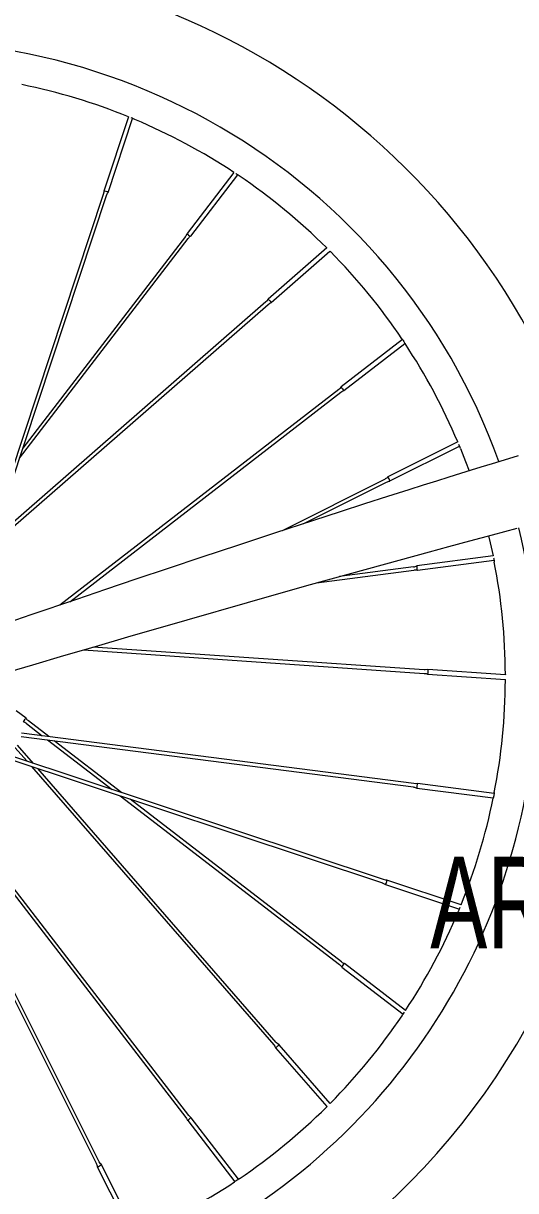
# Model space of a CAD drawing. Header units: millimetres. Extents: x -843 to 3947, y -76 to 3122.
# Drawn here: x -282 to -61, y 2170 to 2695 of the extents above; entities that cross this region are included whole.
import ezdxf

# ---------------------------------------------------------------- set-up
doc = ezdxf.new("R2010")
doc.units = ezdxf.units.MM
doc.layers.add('ZANO_R', color=7, linetype='Continuous', lineweight=0)
doc.styles.add('SLDTEXTSTYLE0', font='TXT', dxfattribs={"width": 0.7})

msp = doc.modelspace()

# ---------------------------------------------------------------- linework, layer by layer
at = {"layer": 'ZANO_R'}
for p, q in [((-234.78, 2652.71), (-245.83, 2619.39)), ((-243.9, 2618.75), (-232.88, 2651.98)), ((-187.32, 2627.74), (-208.37, 2600.37)), ((-206.76, 2599.14), (-185.61, 2626.64)), ((-246.09, 2617.81), (-301.82, 2449.8)), ((-300.38, 2449.32), (-244.64, 2617.33)), ((-283.74, 2499.48), (-207.92, 2598.05)), ((-209.13, 2598.98), (-282.28, 2503.87)), ((-145.59, 2593.84), (-171.94, 2570.88)), ((-170.6, 2569.35), (-144.14, 2592.41)), ((-172.96, 2569.65), (-296.04, 2462.4)), ((-296.98, 2459.55), (-171.96, 2568.5)), ((-111.54, 2552.66), (-139.08, 2531.4)), ((-137.84, 2529.79), (-110.41, 2550.96)), ((-140.17, 2530.24), (-265.61, 2433.42)), ((-261.16, 2434.93), (-139.24, 2529.03)), ((-86.69, 2506.73), (-118.07, 2490.98)), ((-117.16, 2489.16), (-85.87, 2504.86)), ((-119.37, 2490.04), (-165.64, 2466.82)), ((-155.91, 2470), (-118.69, 2488.68)), ((-70.79, 2455.51), (-105.03, 2451.05)), ((-150.24, 2443.35), (-106.36, 2449.08)), ((-106.55, 2450.59), (-139.86, 2446.25)), ((-104.77, 2449.03), (-70.36, 2453.52)), ((-254.98, 2413.28), (-101.82, 2402.76)), ((-101.72, 2404.28), (-250.75, 2414.52)), ((-100.26, 2402.4), (-65.25, 2399.99)), ((-65.25, 2402.03), (-100.12, 2404.43)), ((-280.81, 2382.57), (-285.25, 2385.99)), ((-270.55, 2374.36), (-279.72, 2381.41)), ((-106.4, 2353.23), (-282.8, 2375.94)), ((-280.65, 2380.21), (-273.55, 2374.75)), ((-277.49, 2362.31), (-284.64, 2370.51)), ((-282.99, 2374.43), (-106.59, 2351.72)), ((-271.15, 2372.9), (-242.12, 2350.57)), ((-237.72, 2349.11), (-268.15, 2372.52)), ((-120.11, 2310.1), (-288.12, 2365.83)), ((-285.79, 2369.51), (-280.34, 2363.25)), ((-288.6, 2364.38), (-120.59, 2308.65)), ((-278.37, 2360.99), (-169.42, 2235.97)), ((-168.27, 2236.97), (-275.52, 2360.05)), ((-105.07, 2351.26), (-70.7, 2346.84)), ((-70.3, 2348.84), (-104.81, 2353.28)), ((-317.56, 2344.04), (-208.89, 2203.25)), ((-207.68, 2204.18), (-316.36, 2344.97)), ((-238.45, 2347.75), (-139.87, 2271.93)), ((-138.95, 2273.14), (-234.05, 2346.29)), ((-328.63, 2340.9), (-249.24, 2182.69)), ((-247.88, 2183.38), (-327.27, 2341.59)), ((-119.17, 2307.91), (-85.94, 2296.89)), ((-85.21, 2298.78), (-118.53, 2309.84)), ((-138.79, 2270.77), (-111.28, 2249.61)), ((-110.18, 2251.33), (-137.55, 2272.38)), ((-168.57, 2234.61), (-145.52, 2208.15)), ((-144.08, 2209.59), (-167.04, 2235.94)), ((-185.26, 2175.54), (-206.52, 2203.09)), ((-208.13, 2201.85), (-186.96, 2174.42)), ((-248.76, 2181.17), (-233.06, 2149.88)), ((-231.2, 2150.7), (-246.94, 2182.08))]:
    msp.add_line(p, q, dxfattribs=at)
at = {"layer": 'ZANO_R', "flags": 128}
for points in [[(-245.87, 2619.38), (-245.86, 2618.88), (-246.1, 2617.81)], [(-244.64, 2617.33), (-244.13, 2618.42), (-243.88, 2618.73)], [(-145.73, 2593.97), (-145.7, 2593.94), (-145.59, 2593.84)], [(-144.14, 2592.41), (-144.04, 2592.29), (-143.95, 2592.19), (-143.96, 2592.2)], [(-171.94, 2570.88), (-172.65, 2569.95), (-172.99, 2569.68)], [(-171.94, 2570.88), (-171.94, 2570.88), (-171.87, 2570.84), (-171.71, 2570.68), (-171.49, 2570.44), (-171.23, 2570.15), (-170.97, 2569.86), (-170.77, 2569.6), (-170.64, 2569.42), (-170.6, 2569.35), (-170.6, 2569.35)], [(-171.94, 2568.47), (-171.23, 2569.03), (-170.59, 2569.32)], [(-111.75, 2552.96), (-111.73, 2552.92), (-111.61, 2552.77), (-111.43, 2552.53), (-111.21, 2552.21), (-110.97, 2551.86), (-110.75, 2551.52), (-110.56, 2551.21), (-110.42, 2550.98), (-110.36, 2550.87), (-110.36, 2550.87)], [(-139.11, 2531.41), (-139.64, 2530.72), (-140.19, 2530.27)], [(-139.22, 2529.01), (-138.82, 2529.33), (-137.85, 2529.78)], [(-85.47, 2503.78), (-83.13, 2497.87), (-81.58, 2493.71)], [(-59.51, 2500.49), (-65.84, 2498.57), (-71.26, 2496.9), (-76.27, 2495.35), (-80.67, 2493.99), (-85.45, 2492.5), (-90.64, 2490.88), (-96.25, 2489.12), (-102.27, 2487.22), (-108.71, 2485.18), (-118.24, 2482.16), (-128.55, 2478.86), (-139.63, 2475.29), (-151.49, 2471.45), (-169.03, 2465.72), (-185.78, 2460.2), (-201.75, 2454.9), (-216.95, 2449.83), (-231.37, 2444.99), (-245.02, 2440.39), (-258.18, 2435.94), (-278.68, 2428.98), (-299.52, 2421.89)], [(-118.1, 2491), (-118.45, 2490.64), (-119.38, 2490.05)], [(-118.68, 2488.67), (-117.55, 2489.09), (-117.16, 2489.14)], [(-333.65, 2390.11), (-325.98, 2392.37), (-319.39, 2394.32), (-313.89, 2395.95), (-309.47, 2397.25), (-306.13, 2398.24), (-303.57, 2398.99), (-300.92, 2399.78), (-298.15, 2400.59), (-288.6, 2403.41), (-277.77, 2406.6), (-263.82, 2410.7), (-249.57, 2414.87), (-235.04, 2419.1), (-208.4, 2426.82), (-181.23, 2434.61), (-154.56, 2442.15), (-126.67, 2449.92), (-99.41, 2457.37), (-90.75, 2459.72), (-81.3, 2462.25), (-71.02, 2464.99), (-59.93, 2467.92)], [(-72.8, 2464.52), (-72.07, 2461.42), (-70.79, 2455.51)], [(-70.58, 2454.6), (-70.51, 2454.29), (-70.42, 2453.87), (-70.35, 2453.47), (-70.29, 2453.12), (-70.26, 2452.86), (-70.24, 2452.74), (-70.24, 2452.74)], [(-101.83, 2402.72), (-100.94, 2402.62), (-100.28, 2402.37)], [(-100.13, 2404.43), (-101.28, 2404.27), (-101.72, 2404.32)], [(-100.12, 2404.43), (-100.11, 2404.35), (-100.1, 2404.13), (-100.11, 2403.8), (-100.13, 2403.41), (-100.17, 2403.02), (-100.2, 2402.69), (-100.23, 2402.47), (-100.26, 2402.4), (-100.26, 2402.4)], [(-65.26, 2402.22), (-65.26, 2402.22), (-65.26, 2402.09), (-65.25, 2402.03)], [(-281.55, 2381.86), (-281.3, 2382.16), (-281.07, 2382.4), (-280.9, 2382.54), (-280.81, 2382.57), (-280.8, 2382.56)], [(-106.6, 2351.68), (-106.09, 2351.62), (-105.08, 2351.25)], [(-104.82, 2353.3), (-105.68, 2353.19), (-106.4, 2353.26)], [(-70.24, 2349.19), (-70.24, 2349.2), (-70.25, 2349.1), (-70.28, 2348.86), (-70.34, 2348.53), (-70.41, 2348.13), (-70.49, 2347.71), (-70.58, 2347.32), (-70.66, 2347), (-70.71, 2346.79), (-70.73, 2346.71), (-70.73, 2346.72)], [(-120.6, 2308.64), (-119.5, 2308.14), (-119.19, 2307.89)], [(-118.54, 2309.87), (-119.04, 2309.87), (-120.11, 2310.11)], [(-85.67, 2297.59), (-85.68, 2297.56), (-85.82, 2297.18), (-85.98, 2296.79), (-86.15, 2296.42), (-86.29, 2296.12), (-86.39, 2295.91), (-86.43, 2295.82), (-86.43, 2295.83)], [(-169.45, 2235.95), (-168.89, 2235.24), (-168.6, 2234.6)], [(-167.04, 2235.95), (-167.04, 2235.94), (-167.09, 2235.88), (-167.24, 2235.72), (-167.48, 2235.49), (-167.77, 2235.23), (-168.07, 2234.98), (-168.32, 2234.77), (-168.5, 2234.64), (-168.57, 2234.61), (-168.57, 2234.61)], [(-167.04, 2235.95), (-167.97, 2236.65), (-168.24, 2237)], [(-145.47, 2208.19), (-145.62, 2208.06), (-145.73, 2207.96), (-145.73, 2207.96)], [(-143.95, 2209.74), (-143.95, 2209.75), (-143.97, 2209.71), (-144.08, 2209.59)], [(-208.92, 2203.23), (-208.6, 2202.83), (-208.15, 2201.85)], [(-206.51, 2203.12), (-207.2, 2203.64), (-207.66, 2204.2)], [(-249.25, 2182.69), (-248.83, 2181.56), (-248.79, 2181.17)], [(-246.92, 2182.11), (-247.28, 2182.46), (-247.87, 2183.38)], [(-184.97, 2175.76), (-184.97, 2175.76), (-185.08, 2175.67), (-185.29, 2175.51), (-185.59, 2175.3), (-185.93, 2175.07), (-186.28, 2174.83), (-186.61, 2174.63), (-186.87, 2174.47), (-187.03, 2174.38), (-187.06, 2174.36)]]:
    msp.add_lwpolyline(points, dxfattribs=at)
at = {"layer": 'ZANO_R'}
for centre, radius, start, end in [((-336.96, 2400.96), 322.1, 19.4696, 264.4729), ((-336.96, 2400.96), 285.75, 19.8219, 180), ((-336.96, 2400.96), 271.7, 67.9088, 78.4831), ((-240.17, 2634.61), 18.83, 63.7152, 69.5184), ((-336.96, 2400.96), 271.7, 56.5823, 67.2358), ((-196.61, 2611), 19.13, 52.5111, 58.1554), ((-336.96, 2400.96), 271.7, 45.266, 55.986), ((-246.04, 2616.48), 2.92, 65.8426, 85.9214), ((-245.23, 2616.9), 2.27, 54.4229, 80.3314), ((-211.19, 2601.05), 2.89, 314.8842, 346.4045), ((-206.23, 2601.5), 2.43, 207.6715, 257.1954), ((-205.33, 2596.51), 2.98, 118.9259, 149.3617), ((-336.96, 2400.96), 271.7, 34.016, 44.7358), ((-336.96, 2400.96), 271.7, 22.9088, 33.4859), ((-137.16, 2531.92), 1.99, 195.0172, 224.8526), ((-136.86, 2531.52), 1.99, 210.4672, 240.3171), ((-103.06, 2497.83), 18.57, 18.6728, 24.5585), ((-120.28, 2489.06), 2.92, 20.856, 40.9105), ((-119.41, 2488.79), 2.27, 9.4432, 35.3123), ((-336.96, 2400.96), 322.1, 275.5275, 13.6653), ((-336.96, 2400.96), 285.75, 180, 13.5897), ((-106.55, 2453.52), 2.89, 269.8882, 301.3976), ((-105.61, 2446.16), 2.98, 73.926, 104.3635), ((-102.72, 2450.32), 2.43, 162.6756, 212.1927), ((-336.96, 2400.96), 271.7, 0.2639, 10.986), ((-336.96, 2400.96), 271.7, 349.0151, 359.7337), ((-77.99, 2400.59), 12.76, 356.0327, 357.3395), ((-280.6, 2380.76), 1.45, 130.6863, 172.2631), ((-282.71, 2378.15), 2.88, 44.862, 76.3125), ((-278.18, 2384.01), 2.99, 208.8264, 239.3515), ((-103.15, 2351.79), 1.99, 165.471, 195.3151), ((-103.08, 2352.28), 1.99, 150.0123, 179.8552), ((-336.96, 2400.96), 271.7, 337.9088, 348.4832), ((-121.02, 2309.23), 2.27, 324.4278, 350.3296), ((-121.45, 2310.05), 2.92, 335.8529, 355.9112), ((-336.96, 2400.96), 271.7, 326.5823, 337.2346), ((-141.41, 2269.34), 2.98, 28.9186, 59.3706), ((-136.88, 2275.2), 2.89, 224.8794, 256.4063), ((-136.42, 2270.23), 2.43, 117.6715, 167.1967), ((-126.39, 2260.25), 18.48, 322.4126, 328.2539), ((-336.96, 2400.96), 271.7, 315.2654, 325.9859), ((-336.96, 2400.96), 271.7, 304.0141, 314.7358), ((-206.4, 2200.86), 1.99, 120.4655, 150.3188), ((-206.01, 2201.17), 1.99, 105.0139, 134.856), ((-249.13, 2183.41), 2.27, 279.4339, 305.3216), ((-248.86, 2184.29), 2.92, 290.8544, 310.9121), ((-336.96, 2400.96), 271.7, 292.9088, 303.4843)]:
    msp.add_arc(centre, radius, start, end, dxfattribs=at)

# ---------------------------------------------------------------- texts
at = {"layer": 'ZANO_R', "insert": (-99.05, 2320.36), "char_height": 41.093, "attachment_point": 1, "style": 'SLDTEXTSTYLE0'}
msp.add_mtext('AR', dxfattribs=at)

doc.saveas('drawing.dxf')
